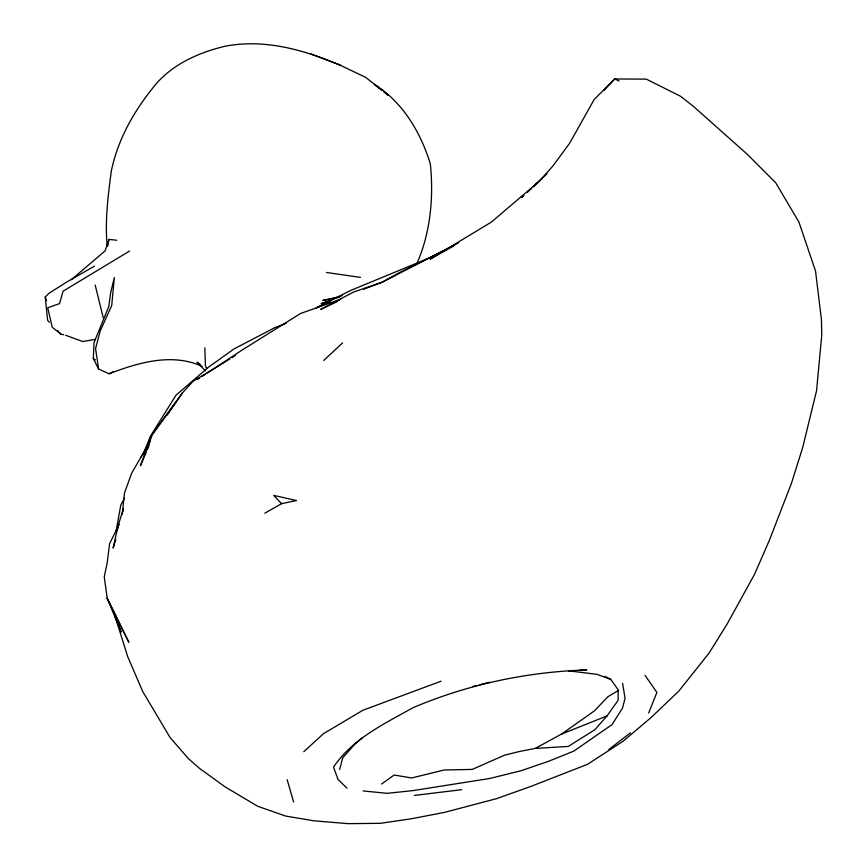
<?xml version="1.0" encoding="UTF-8"?>
<svg xmlns="http://www.w3.org/2000/svg" width="867" height="867" viewBox="0 0 867 867"><rect width="100%" height="100%" fill="white"/><g stroke="black" fill="none" stroke-linecap="round" stroke-linejoin="round"><path stroke-width="1.3" d="M98.643 369.104L93.3 358.548L94.059 342.563L108.743 306.658L110.683 292.547L114.336 277.473L111.713 305.552L100.204 330.999L95.565 348.621L98.643 369.104L109.09 373.775C138.46 362.569 171.894 352.631 202.119 366.373M122.247 514.25L124.48 492.933L131.838 472.829L150.479 440.815M123.006 511.097L123.385 508.669L117.847 526.67L113.133 548.139L115.734 539.447M107.779 246.065L108.96 239.4L116.709 240.235M116.005 531.623L120.806 505.071L124.436 498.243M339.669 769.506L342.714 757.791L354.906 744.081L361.929 738.077M108.96 239.4L105.102 250.888L71.322 279.683M229.722 359.014L193.092 381.263L182.449 392.881L152.625 434.009L140.378 465.742L146.23 452.227M416.767 263.904C430.487 232.79 433.793 197.568 430.346 163.928C420.733 132.553 402.808 102.068 374.425 84.424L381.87 90.233M142.936 454.937L150.338 436.372L176.001 395.211L208.719 367.034L233.884 349.011L275.034 327.542L286.099 323.348M648.657 713.021L656.904 692.419L645.081 675.404M147.292 449.767L148.886 446.072M116.297 531.731L118.454 526.865M119.278 524.372L109.632 543.533L107.172 562.976L104.257 576.826L107.194 598.36L121.174 631.935L115.344 615.895M148.311 445.714L149.525 443.351M141.104 457.05L146.003 448.954M167.147 415.185L182.449 392.881M381.588 784.028L394.138 775.022L411.662 777.981L444.164 769.994L472.233 769.408L504.518 755.19L519.951 751.364L535.188 748.438L568.318 746.422L594.827 729.732L607.063 715.893L618.117 700.265L618.138 689.698L610.693 679.338L604.884 676.433M152.625 434.009L175.979 401.876M604.093 90.32L614.67 78.951L646.316 79.135L680.693 96.345L693.448 106.392L747.213 154.228L775.683 182.72L798.919 222.039L815.544 271.122L821.45 319.663L821.764 334.965L816.541 390.833L802.712 447.394L791.473 483.233L769.495 540L754.593 574.203L727.261 623.817L709.173 652.938L678.839 691.053L651.247 717.399L622.874 741.415L587.533 764.304L531.211 786.293L496.574 798.648L444.316 812.433L411.196 818.795L380.342 823.325L348.231 823.65L313.778 820.811L285.687 816.064L257.792 806.31L224.965 786.781L199.377 768.249L188.356 758.571L170.105 737.546L142.752 691.595L127.677 656.557L114.628 614.822M49.419 322.231L47.631 320.389L45.236 296.991L49.04 293.241L66.802 282.003L94.503 266.115M541.897 178.743L533.357 186.708M523.711 195.508L521.771 197.329L523.701 195.584M527.602 191.867L531.493 188.226M533.443 186.394L547.055 173.638M323.662 360.509L342.584 342.909M527.559 192.03L531.428 188.486M303.786 751.722L323.445 733.71L362.894 710.257L441.086 681.18M608.872 749.446L630.461 732.81M535.188 748.438L561.545 734.078L594.459 710.853L607.8 696.797L618.539 690.381M197.448 379.399L199.659 378.001M201.87 376.592L205.186 374.49M207.397 373.081L241.362 350.539L300.481 313.529L340.655 299.256M232.009 357.594L235.434 355.47M129.486 251.105L63.107 291.171L59.541 303.602L47.739 307.774L52.248 327.238L61.015 334.228L63.638 334.727M264.858 513.177L281.569 503.673L296.481 500.541L273.679 495.382L281.569 503.673M453.192 246.25L430.14 259.103L491.34 222.115L539.155 181.387L552.821 166.096L569.652 143.185L594.123 99.618L614.67 78.951L619.092 80.956M458.665 242.868L382.358 282.122L363.598 289.264M454.525 245.231L399.481 272.574L382.358 282.122L353.671 291.995L320.552 309.508L337.274 301.597M109.09 373.775L113.729 371.466M335.843 301.575L339.452 299.841M329.828 301.781L316.249 307.872L350.225 290.629L429.468 257.911M561.545 734.078L607.063 715.893M342.129 295.582L321.072 303.699L330.078 301.012M579.004 670.321L586.905 669.953C527.244 671.741 468.332 684.334 413.321 707.548C384.406 723.717 352.479 738.76 333.546 767.132L338.022 779.444L347.049 788.19M472.862 686.469L476.731 685.494M479.321 684.843L489.638 682.253M339.962 296.644L322.849 300.426L338.694 297.348M95.446 339.387L82.658 341.511L65.578 335.247M414.372 795.429L461.732 789.696M572.415 670.624L568.47 670.809L596.897 674.32L610.693 679.338M363.175 790.932L387.105 793.338L413.06 790.596L489.877 778.458L520.894 770.763L547.955 761.529L573.846 751.104L612.091 724.574L622.539 708.046L625.074 698.249L622.571 683.337M326.458 272.466L360.455 277.407M382.087 90.341L365.668 77.347L338.769 64.559C303.092 49.614 263.861 38.668 225.062 46.254C199.573 52.334 174.43 63.313 156.699 83.199C135.165 108.96 117.955 138.297 111.236 171.503C108.028 196.202 104.799 221.107 107.205 246.033M310.353 53.776L340.579 65.274M93.3 358.548L95.403 359.892M200.244 364.443L197.004 362.168L205.479 370.87M383.994 91.891L388.243 95.207L384.135 91.956M57.45 330.533L61.015 334.228M206.942 368.497L205.457 366.329L204.829 347.84M45.236 296.991L46.536 300.762M287.14 779.661L293.653 802.073M103.195 317.593L95.175 285.037M128.782 642.176L107.194 598.36L128.782 642.176"/></g></svg>
